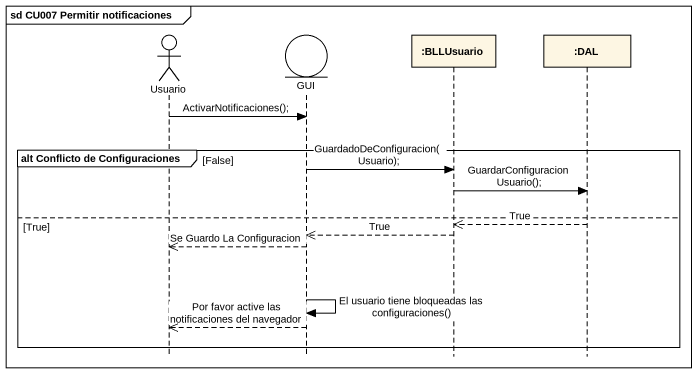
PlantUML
@startuml
mainframe sd CU007 Permitir notificaciones
hide footbox
actor Usuario
entity GUI
participant ":BLLUsuario" as BLLUsuario
participant ":DAL" as DAL

Usuario -> GUI : ActivarNotificaciones();
group alt Conflicto de Configuraciones [False]
  GUI -> BLLUsuario : GuardadoDeConfiguracion(Usuario);
  BLLUsuario -> DAL : GuardarConfiguracionUsuario();
else True
  DAL -->> BLLUsuario : True
  BLLUsuario -->> GUI : True
  GUI -->> Usuario : Se Guardo La Configuracion
  GUI -> GUI : El usuario tiene bloqueadas las configuraciones()
  GUI -->> Usuario : Por favor active las notificaciones del navegador
end
@enduml
